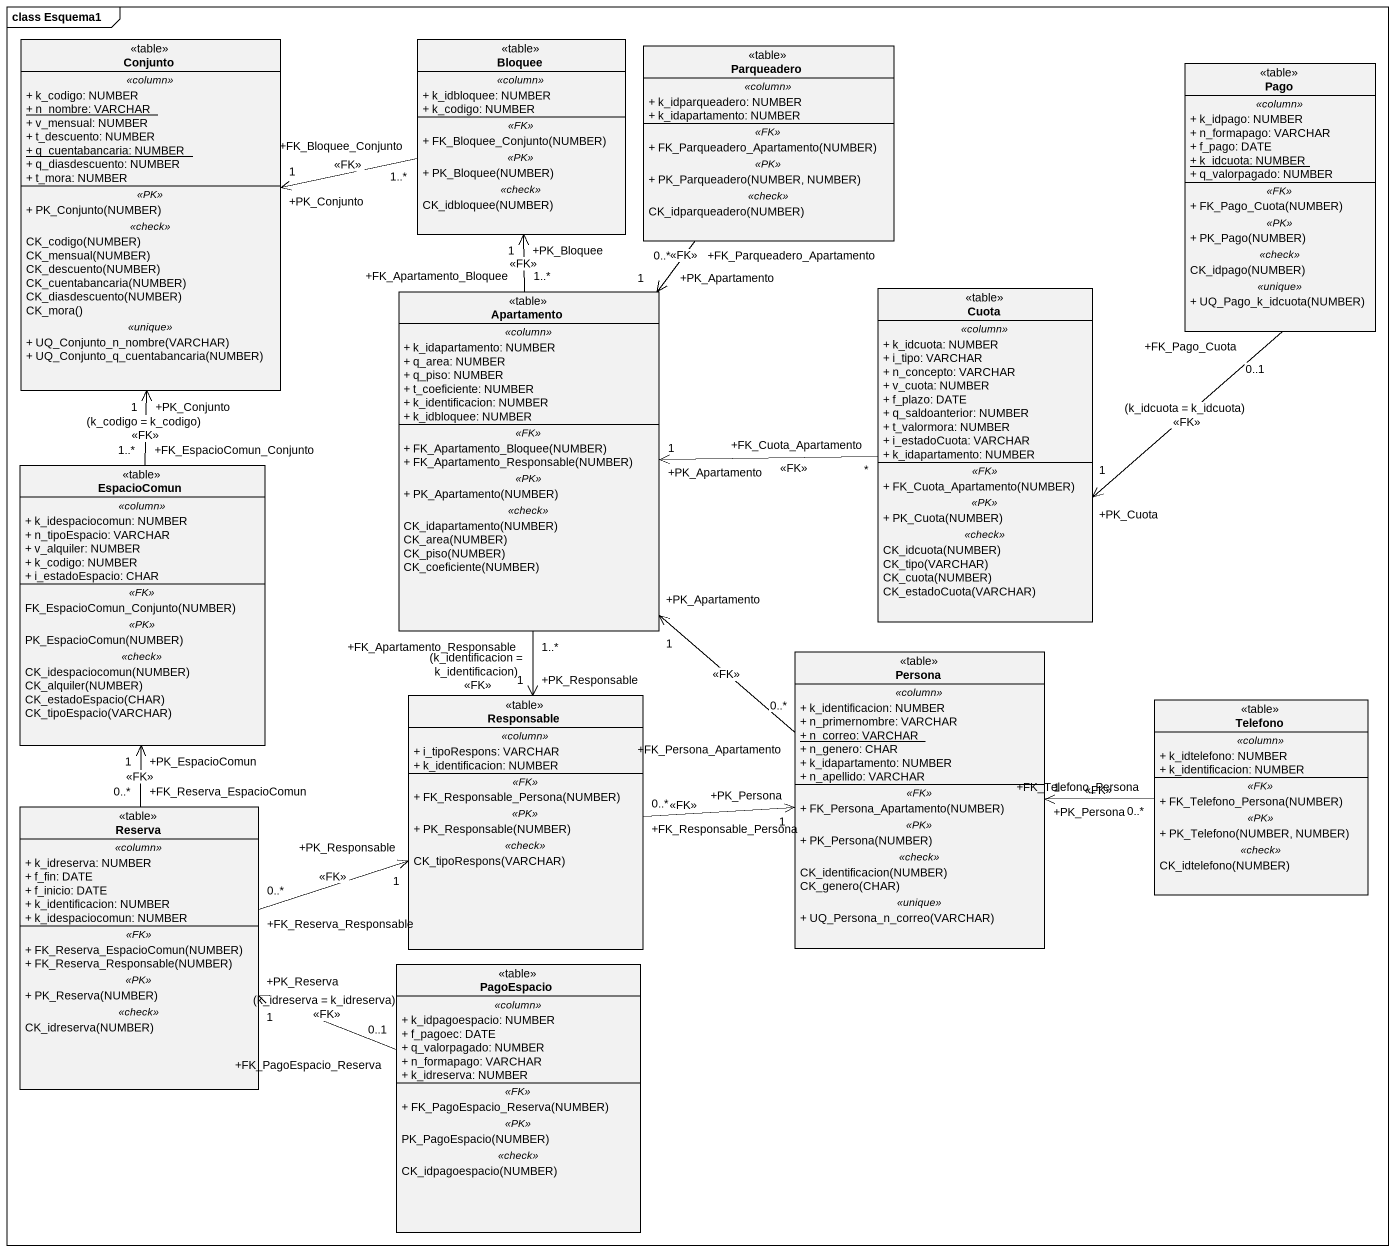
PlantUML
@startuml
mainframe class Esquema1
hide circle
hide empty members
skinparam classAttributeIconSize 0
class Conjunto <<table>> {
  .. <<column>> ..
  + k_codigo: NUMBER
  {static} + n_nombre: VARCHAR
  + v_mensual: NUMBER
  + t_descuento: NUMBER
  {static} + q_cuentabancaria: NUMBER
  + q_diasdescuento: NUMBER
  + t_mora: NUMBER
  .. <<PK>> ..
  + PK_Conjunto(NUMBER)
  .. <<check>> ..
  CK_codigo(NUMBER)
  CK_mensual(NUMBER)
  CK_descuento(NUMBER)
  CK_cuentabancaria(NUMBER)
  CK_diasdescuento(NUMBER)
  CK_mora()
  .. <<unique>> ..
  + UQ_Conjunto_n_nombre(VARCHAR)
  + UQ_Conjunto_q_cuentabancaria(NUMBER)
}
class Bloquee <<table>> {
  .. <<column>> ..
  + k_idbloquee: NUMBER
  + k_codigo: NUMBER
  .. <<FK>> ..
  + FK_Bloquee_Conjunto(NUMBER)
  .. <<PK>> ..
  + PK_Bloquee(NUMBER)
  .. <<check>> ..
  CK_idbloquee(NUMBER)
}
class Parqueadero <<table>> {
  .. <<column>> ..
  + k_idparqueadero: NUMBER
  + k_idapartamento: NUMBER
  .. <<FK>> ..
  + FK_Parqueadero_Apartamento(NUMBER)
  .. <<PK>> ..
  + PK_Parqueadero(NUMBER, NUMBER)
  .. <<check>> ..
  CK_idparqueadero(NUMBER)
}
class Pago <<table>> {
  .. <<column>> ..
  + k_idpago: NUMBER
  + n_formapago: VARCHAR
  + f_pago: DATE
  {static} + k_idcuota: NUMBER
  + q_valorpagado: NUMBER
  .. <<FK>> ..
  + FK_Pago_Cuota(NUMBER)
  .. <<PK>> ..
  + PK_Pago(NUMBER)
  .. <<check>> ..
  CK_idpago(NUMBER)
  .. <<unique>> ..
  + UQ_Pago_k_idcuota(NUMBER)
}
class Apartamento <<table>> {
  .. <<column>> ..
  + k_idapartamento: NUMBER
  + q_area: NUMBER
  + q_piso: NUMBER
  + t_coeficiente: NUMBER
  + k_identificacion: NUMBER
  + k_idbloquee: NUMBER
  .. <<FK>> ..
  + FK_Apartamento_Bloquee(NUMBER)
  + FK_Apartamento_Responsable(NUMBER)
  .. <<PK>> ..
  + PK_Apartamento(NUMBER)
  .. <<check>> ..
  CK_idapartamento(NUMBER)
  CK_area(NUMBER)
  CK_piso(NUMBER)
  CK_coeficiente(NUMBER)
}
class Cuota <<table>> {
  .. <<column>> ..
  + k_idcuota: NUMBER
  + i_tipo: VARCHAR
  + n_concepto: VARCHAR
  + v_cuota: NUMBER
  + f_plazo: DATE
  + q_saldoanterior: NUMBER
  + t_valormora: NUMBER
  + i_estadoCuota: VARCHAR
  + k_idapartamento: NUMBER
  .. <<FK>> ..
  + FK_Cuota_Apartamento(NUMBER)
  .. <<PK>> ..
  + PK_Cuota(NUMBER)
  .. <<check>> ..
  CK_idcuota(NUMBER)
  CK_tipo(VARCHAR)
  CK_cuota(NUMBER)
  CK_estadoCuota(VARCHAR)
}
class EspacioComun <<table>> {
  .. <<column>> ..
  + k_idespaciocomun: NUMBER
  + n_tipoEspacio: VARCHAR
  + v_alquiler: NUMBER
  + k_codigo: NUMBER
  + i_estadoEspacio: CHAR
  .. <<FK>> ..
  FK_EspacioComun_Conjunto(NUMBER)
  .. <<PK>> ..
  PK_EspacioComun(NUMBER)
  .. <<check>> ..
  CK_idespaciocomun(NUMBER)
  CK_alquiler(NUMBER)
  CK_estadoEspacio(CHAR)
  CK_tipoEspacio(VARCHAR)
}
class Persona <<table>> {
  .. <<column>> ..
  + k_identificacion: NUMBER
  + n_primernombre: VARCHAR
  {static} + n_correo: VARCHAR
  + n_genero: CHAR
  + k_idapartamento: NUMBER
  + n_apellido: VARCHAR
  .. <<FK>> ..
  + FK_Persona_Apartamento(NUMBER)
  .. <<PK>> ..
  + PK_Persona(NUMBER)
  .. <<check>> ..
  CK_identificacion(NUMBER)
  CK_genero(CHAR)
  .. <<unique>> ..
  + UQ_Persona_n_correo(VARCHAR)
}
class Responsable <<table>> {
  .. <<column>> ..
  + i_tipoRespons: VARCHAR
  + k_identificacion: NUMBER
  .. <<FK>> ..
  + FK_Responsable_Persona(NUMBER)
  .. <<PK>> ..
  + PK_Responsable(NUMBER)
  .. <<check>> ..
  CK_tipoRespons(VARCHAR)
}
class Telefono <<table>> {
  .. <<column>> ..
  + k_idtelefono: NUMBER
  + k_identificacion: NUMBER
  .. <<FK>> ..
  + FK_Telefono_Persona(NUMBER)
  .. <<PK>> ..
  + PK_Telefono(NUMBER, NUMBER)
  .. <<check>> ..
  CK_idtelefono(NUMBER)
}
class Reserva <<table>> {
  .. <<column>> ..
  + k_idreserva: NUMBER
  + f_fin: DATE
  + f_inicio: DATE
  + k_identificacion: NUMBER
  + k_idespaciocomun: NUMBER
  .. <<FK>> ..
  + FK_Reserva_EspacioComun(NUMBER)
  + FK_Reserva_Responsable(NUMBER)
  .. <<PK>> ..
  + PK_Reserva(NUMBER)
  .. <<check>> ..
  CK_idreserva(NUMBER)
}
class PagoEspacio <<table>> {
  .. <<column>> ..
  + k_idpagoespacio: NUMBER
  + f_pagoec: DATE
  + q_valorpagado: NUMBER
  + n_formapago: VARCHAR
  + k_idreserva: NUMBER
  .. <<FK>> ..
  + FK_PagoEspacio_Reserva(NUMBER)
  .. <<PK>> ..
  PK_PagoEspacio(NUMBER)
  .. <<check>> ..
  CK_idpagoespacio(NUMBER)
}
Bloquee "+FK_Bloquee_Conjunto\n1..*" -left-> "+PK_Conjunto\n1" Conjunto : <<FK>>
Parqueadero "+FK_Parqueadero_Apartamento\n0..*" --> "+PK_Apartamento\n1" Apartamento : <<FK>>
Pago "+FK_Pago_Cuota\n0..1" --> "+PK_Cuota\n1" Cuota : (k_idcuota = k_idcuota)\n<<FK>>
Apartamento "+FK_Apartamento_Bloquee\n1..*" -up-> "+PK_Bloquee\n1" Bloquee : <<FK>>
Apartamento "+FK_Apartamento_Responsable\n1..*" --> "+PK_Responsable\n1" Responsable : (k_identificacion = k_identificacion)\n<<FK>>
Cuota "+FK_Cuota_Apartamento\n*" -left-> "+PK_Apartamento\n1" Apartamento : <<FK>>
EspacioComun "+FK_EspacioComun_Conjunto\n1..*" -up-> "+PK_Conjunto\n1" Conjunto : (k_codigo = k_codigo)\n<<FK>>
Persona "+FK_Persona_Apartamento\n0..*" -up-> "+PK_Apartamento\n1" Apartamento : <<FK>>
Responsable "+FK_Responsable_Persona\n0..*" -right-> "+PK_Persona\n1" Persona : <<FK>>
Telefono "+FK_Telefono_Persona\n0..*" -left-> "+PK_Persona\n1" Persona : <<FK>>
Reserva "+FK_Reserva_EspacioComun\n0..*" -up-> "+PK_EspacioComun\n1" EspacioComun : <<FK>>
Reserva "+FK_Reserva_Responsable\n0..*" -right-> "+PK_Responsable\n1" Responsable : <<FK>>
PagoEspacio "+FK_PagoEspacio_Reserva\n0..1" -left-> "+PK_Reserva\n1" Reserva : (k_idreserva = k_idreserva)\n<<FK>>
@enduml
